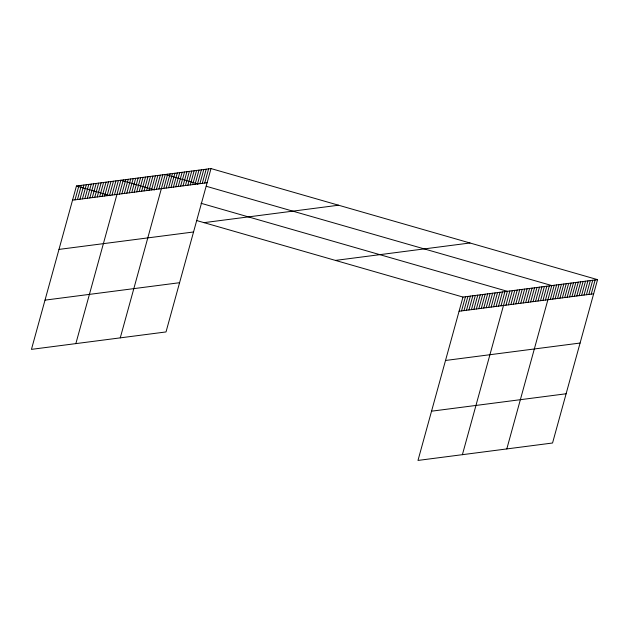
<?xml version="1.0" encoding="UTF-8"?>
<svg xmlns="http://www.w3.org/2000/svg" width="629" height="629" viewBox="0 0 629 629"><rect width="100%" height="100%" fill="white"/><g stroke="black" fill="none" stroke-linecap="round" stroke-linejoin="round"><path stroke-width="0.94" d="M211.014 168.572L76.447 185.995L31.45 349.362L166.017 331.939L211.014 168.572L597.55 279.638L552.553 443.005L417.986 460.428L462.983 297.061L597.55 279.638M75.008 199.849L78.916 185.681M77.477 199.535L81.385 185.358M79.946 199.212L83.854 185.036M82.415 198.898L86.315 184.722M84.884 198.575L88.783 184.399M87.345 198.253L91.252 184.085M89.813 197.938L93.721 183.762M92.282 197.616L96.182 183.44M94.751 197.294L98.651 183.125M97.212 196.979L101.12 182.803M99.681 196.657L103.588 182.481M102.15 196.334L106.057 182.166M104.618 196.02L108.518 181.844M107.087 195.698L110.987 181.522M109.548 195.375L113.456 181.207M112.017 195.061L115.925 180.885M114.486 194.738L118.386 180.57M75.857 343.615L120.854 180.248L154.569 189.934M119.416 194.102L123.323 179.925M121.884 193.779L125.792 179.611M124.353 193.465L128.261 179.289M126.822 193.142L130.722 178.966M129.291 192.82L133.191 178.652M131.752 192.505L135.66 178.329M134.221 192.183L138.128 178.007M136.69 191.861L140.589 177.692M139.158 191.546L143.058 177.37M141.619 191.224L145.527 177.048M144.088 190.909L147.996 176.733M146.557 190.587L150.465 176.411M149.026 190.265L152.926 176.096M151.495 189.95L155.394 175.774M153.956 189.628L157.863 175.452M156.424 189.305L160.332 175.137M158.893 188.991L162.793 174.815M120.265 337.867L165.262 174.492L198.064 183.92M163.768 188.354L167.676 174.186M166.174 188.047L170.082 173.871M168.588 187.733L172.488 173.557M170.994 187.418L174.893 173.25M173.4 187.112L177.307 172.936M175.805 186.797L179.713 172.621M178.219 186.483L182.119 172.315M180.625 186.176L184.525 172M183.031 185.862L186.939 171.686M185.437 185.547L189.345 171.379M187.851 185.24L191.751 171.064M190.257 184.926L194.164 170.75M192.663 184.612L196.57 170.443M195.076 184.305L198.976 170.129M197.482 183.99L201.382 169.814M199.888 183.676L203.796 169.508M202.294 183.369L206.202 169.193M204.708 183.055L208.608 168.879M461.544 310.915L465.452 296.739M464.013 310.6L467.913 296.424M466.482 310.278L470.382 296.102M468.943 309.955L472.851 295.787M471.412 309.641L475.32 295.465M473.881 309.319L477.781 295.143M476.35 308.996L480.249 294.828M478.811 308.682L482.718 294.506M481.279 308.359L485.187 294.183M483.748 308.037L487.656 293.869M486.217 307.723L490.117 293.546M488.686 307.4L492.586 293.224M491.147 307.086L495.054 292.91M493.616 306.763L497.523 292.587M496.084 306.441L499.984 292.273M498.553 306.126L502.453 291.95M501.022 305.804L504.922 291.628M462.394 454.681L507.391 291.313L201.036 203.285M505.952 305.167L509.86 290.991M508.421 304.845L512.321 290.669M510.89 304.522L514.789 290.354M513.35 304.208L517.258 290.032M515.819 303.886L519.727 289.71M518.288 303.571L522.196 289.395M520.757 303.249L524.657 289.073M523.226 302.926L527.126 288.758M525.687 302.612L529.594 288.436M528.156 302.29L532.063 288.113M530.624 301.967L534.524 287.799M533.093 301.653L536.993 287.477M535.554 301.33L539.462 287.154M538.023 301.008L541.931 286.84M540.492 300.693L544.399 286.517M542.961 300.371L546.86 286.195M545.429 300.057L549.329 285.881M506.801 448.925L551.798 285.558L206.265 186.278M550.304 299.42L554.204 285.244M552.71 299.113L556.61 284.937M555.116 298.799L559.024 284.623M557.522 298.484L561.43 284.308M559.936 298.177L563.836 284.001M562.342 297.863L566.242 283.687M564.748 297.548L568.655 283.38M567.154 297.242L571.061 283.066M569.567 296.927L573.467 282.751M571.973 296.613L575.881 282.445M574.379 296.306L578.287 282.13M576.793 295.992L580.693 281.816M579.199 295.677L583.099 281.509M581.605 295.371L585.513 281.194M584.011 295.056L587.918 280.88M586.425 294.742L590.324 280.573M588.83 294.435L592.73 280.259M591.236 294.12L595.144 279.944M72.547 200.171L207.114 182.74M204.008 222.65L338.575 205.219M58.984 249.406L193.551 231.975M335.43 260.414L469.997 242.983M45.013 300.135L179.579 282.704M459.076 311.237L593.642 293.806M445.513 360.472L580.087 343.041M431.541 411.193L566.116 393.77M76.447 185.995L110.161 195.682M196.72 220.551L462.983 297.061"/></g></svg>
